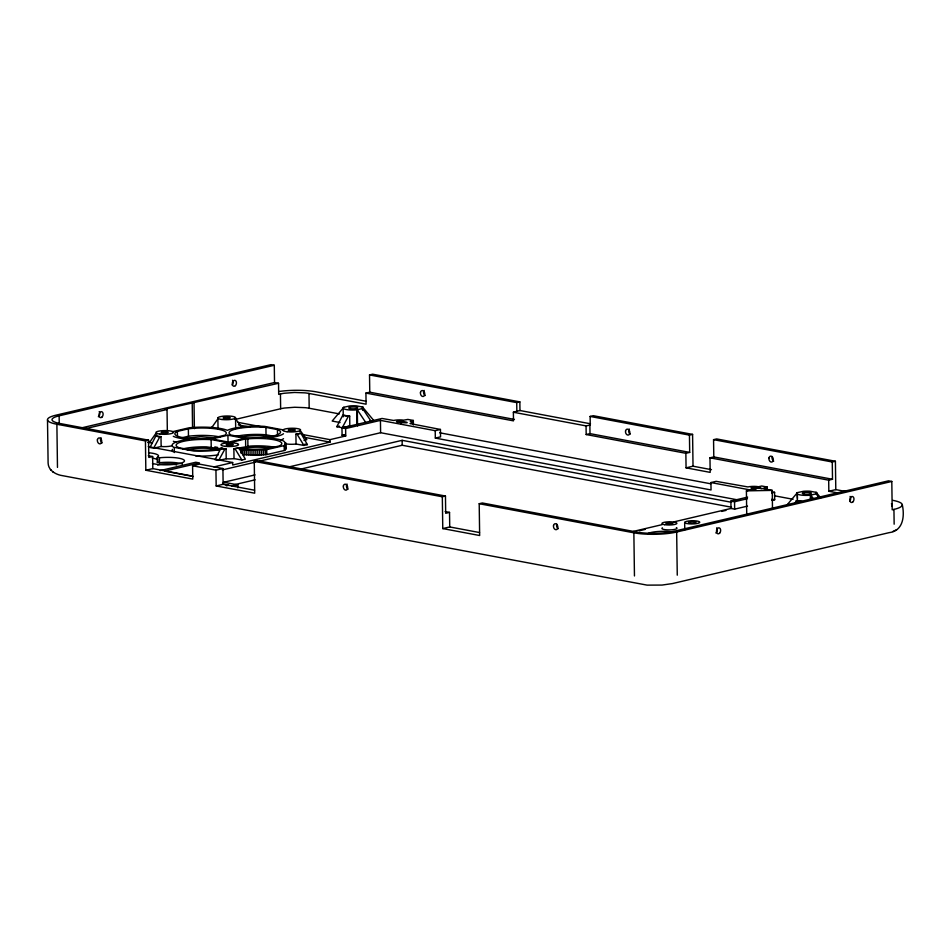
<?xml version="1.0" encoding="UTF-8"?>
<svg xmlns="http://www.w3.org/2000/svg" width="950" height="950" viewBox="0 0 950 950"><rect width="100%" height="100%" fill="white"/><g stroke="black" fill="none" stroke-linecap="round" stroke-linejoin="round"><path stroke-width="1.43" d="M239.329 449.314L242.689 449.694L242.761 454.622L259.777 455.026L266.784 454.563L284.264 450.526L285.843 448.899L285.404 447.26M154.874 447.901L161.132 446.512L161.001 436.656A8.835 1.864 -0.8 0 1 156.893 435.884L155.729 436.169L149.969 447.497L152.404 447.949M219.949 460.144L226.207 458.755L226.064 448.899A8.835 1.864 -0.8 0 1 221.956 448.127L220.804 448.412L215.044 459.741L217.479 460.204M336.787 426.692L342.701 415.387L344.09 415.055A10.094 2.138 -0.8 0 0 349.683 416.1L349.814 425.968L342.261 427.714L336.787 426.692L339.269 426.099M795.008 503.251L796.314 500.733L797.703 500.401A10.094 2.138 -0.8 0 0 802.097 501.351M342.261 427.714L348.27 416.433L349.683 416.1M153.627 448.186L159.766 436.929L161.001 436.656M218.69 460.429L224.841 449.172L226.064 448.899M230.755 443.282L231.444 442.272L245.575 438.947L251.999 438.579A25.733 5.439 -0.8 0 1 276.699 440.361A25.733 5.439 -0.8 0 1 279.288 445.93L268.304 448.519A25.733 5.439 -0.8 0 1 237.88 447.984M211.446 428.022L217.514 419.401M242.689 449.694L266.712 449.623L284.192 445.598C289.121 438.651 271.854 438.781 267.722 437.95A29.771 6.294 -0.8 0 0 283.48 433.746M343.817 407.265L343.603 407.396A10.094 2.138 -0.8 0 0 346.263 409.545A10.094 2.138 -0.8 0 0 356.701 409.866L362.864 408.417A10.094 2.138 -0.8 0 0 362.698 407.039L356.238 405.828A10.094 2.138 -0.8 0 0 349.754 405.947L343.817 407.265L332.168 421.052L340.088 422.548M786.683 505.341L797.442 492.611L803.379 491.304A10.094 2.138 -0.8 0 1 809.863 491.186L816.323 492.397A10.094 2.138 -0.8 0 1 816.477 493.762L810.326 495.211A10.094 2.138 -0.8 0 1 799.888 494.891A10.094 2.138 -0.8 0 1 797.216 492.741L797.513 498.441M47.5 419.888L48.106 463.042C48.367 470.571 55.907 474.715 62.581 475.677L647.092 585.129L662.043 585.069L672.505 583.561L889.069 532.665C903.117 530.967 904.804 516.444 902.298 504.723M892.81 531.537L896.693 529.708M234.567 419.354L235.731 419.069L241.763 427.464M299.642 431.597L300.794 431.312L306.838 439.707L304.012 440.408M59.256 424.46L59.137 415.827L274.289 365.263L274.526 382.517L81.035 427.999M514.437 419.413L369.764 392.196L365.928 393.086L366.082 404.189L308.976 393.442A20.188 4.263 -0.8 0 0 304.902 392.861L294.559 392.457L284.359 393.241A20.188 4.263 -0.8 0 0 280.44 393.965L278.694 394.369L278.54 383.277L165.205 409.141L167.034 409.486L167.331 430.754M84.989 428.771L167.034 409.486M369.764 392.196L369.526 374.929L372.649 374.193L519.852 401.886L519.971 410.519L516.847 411.255L516.717 402.622L519.852 401.886M172.591 431.68L189.133 427.797A29.771 6.294 -0.8 0 1 227.394 430.362A29.771 6.294 -0.8 0 1 264.611 426.384L282.387 429.733A29.771 6.294 -0.8 0 1 283.611 430.492M177.377 431.407L188.361 428.83A25.733 5.439 -0.8 0 1 214.973 428.747A25.733 5.439 -0.8 0 1 226.148 433.711L225.233 435.076L210.995 438.425L204.666 438.769A25.733 5.439 -0.8 0 1 179.966 436.976A25.733 5.439 -0.8 0 1 177.377 431.407L177.436 435.848M235.22 419.437L280.642 408.761A20.188 4.263 -0.8 0 1 284.572 408.025L294.773 407.253L305.104 407.657A20.188 4.263 -0.8 0 1 309.178 408.239L339.34 413.903M145.433 440.907L148.568 440.171L148.806 457.437L152.629 456.534L152.808 468.611L145.837 470.25L145.433 440.907L56.881 424.246A30.269 6.401 -0.8 0 1 55.848 415.209L270.999 364.646L274.289 365.263M147.749 442.474L150.563 441.809M209.891 427.856L212.705 427.203M181.604 437.831L188.468 436.228A25.733 5.439 -0.8 0 1 220.02 437M185.808 438.401L200.83 436.739L215.329 437.962M227.941 435.207L211.933 438.971L228.724 442.13L244.744 438.366L227.941 435.207L228.047 442.605M238.604 448.008L250.491 446.061A25.733 5.439 -0.8 0 1 274.669 447.26M234.021 458.613L233.878 448.756L239.008 448.079L245.361 459.183L241.87 460.002L234.021 458.613A8.835 1.864 -0.8 0 1 226.207 458.755M296.044 444.03L295.913 434.174L301.043 433.497L307.396 444.6L303.905 445.419L296.044 444.03A8.835 1.864 -0.8 0 1 285.463 443.781M369.538 421.337L373.659 420.363L362.461 406.921L362.496 409.83M160.016 470.642L195.759 462.246L199.417 462.935L164.599 471.117L193.313 476.52M435.219 430.683L435.326 438.081L440.551 436.858L440.444 429.459L435.219 430.683L380.439 420.375L345.634 428.557L345.729 435.955L342.083 435.266L341.976 427.88L382.019 418.463L393.585 420.458A7.564 1.603 -0.8 0 1 403.691 420.161L407.859 419.425L413.333 420.458L413.392 424.887M145.837 470.25L192.767 479.085L192.577 465.761L199.547 464.134L222.917 468.528L223.131 484.31L216.172 485.949L215.947 470.167L222.917 468.528M342.083 435.266L344.945 434.601M213.928 466.937L232.667 462.531L232.703 465.001L330.006 442.13L329.971 439.66L345.729 435.955M413.333 420.458L410.317 421.408A7.564 1.603 -0.8 0 1 410.02 423.546L440.444 429.459M216.172 485.949L254.695 493.192L254.256 461.379L257.391 460.643L445.455 496.031L445.692 513.297L449.528 512.394L449.73 526.941L442.771 528.58L442.32 496.767L445.455 496.031M222.336 469.918L255.431 462.139M259.742 461.118L380.617 432.713L739.717 500.27M365.928 393.086L513.499 420.862L513.38 412.229L516.847 411.255M223.333 482.351L255.051 474.893M289.667 466.759L402.135 440.325L731.559 502.301M233.498 484.916L255.123 479.821M301.269 468.979L402.206 445.253L731.631 507.241M231.729 486.317L237.821 484.892L237.856 487.849M513.38 412.229L586.055 425.897L590.247 425.066L590.128 416.444L593.251 415.696L692.586 434.387L693.025 466.201L686.066 467.839L685.864 453.293L689.688 452.39L689.451 435.124L692.586 434.387M586.055 425.897L586.174 434.53L589.997 433.628L689.688 452.39M686.066 467.839L710.172 472.376L709.971 457.817L713.794 456.926L713.557 439.66L716.692 438.924L835.406 461.261L835.798 489.618L828.839 491.257L828.685 480.166L832.509 479.263L832.271 461.997L835.406 461.261M442.771 528.58L479.655 535.515L479.204 503.714L482.339 502.978L636.999 532.071A25.733 5.439 -0.8 0 0 673.372 531.406L888.523 480.831L891.801 481.448L892.204 509.806L893.938 509.402A30.269 6.401 -0.8 0 0 892.917 500.365M435.326 438.081L711.039 489.963L710.932 482.564L716.158 481.341L747.887 486.934A7.564 1.603 -0.8 0 1 758.587 486.744L761.71 486.008L767.196 487.029L767.232 489.998M746.736 514.532L746.403 490.865L759.014 487.896L772.243 490.39L772.481 508.143M767.196 487.029L764.061 487.766A7.564 1.603 -0.8 0 1 765.474 489.678M673.657 521.93L731.001 508.452L730.894 501.054L747.602 497.123M730.894 501.054L734.552 501.742L747.413 498.714M771.721 493.003L774.582 492.326L774.689 499.724L771.828 500.401M633.519 531.359L662.197 524.626M639.445 530.741L645.216 529.388M721.644 511.421L725.966 510.411M731.001 508.452L734.647 509.141L747.519 506.113M479.204 503.714L633.864 532.808A30.269 6.401 -0.8 0 0 676.661 532.024L891.801 481.448M226.314 485.818L228.772 485.248L222.514 483.847M761.259 488.811C759.525 486.816 742.912 487.231 755.915 489.179M746.403 490.865L772.243 490.39M226.967 443.353L226.053 442.367L211.114 439.553L204.749 439.446A25.733 5.439 -0.8 0 0 180.547 442.13A25.733 5.439 -0.8 0 0 179.229 447.771L190.748 449.944A25.733 5.439 -0.8 0 0 221.991 448.008M222.086 448.994L206.482 446.868A25.733 5.439 -0.8 0 0 182.673 448.946M400.805 421.076C384.477 421.8 421.206 424.508 400.805 421.076L400.853 423.902M369.526 374.929L516.717 402.622M590.128 416.444L689.451 435.124M713.557 439.66L832.271 461.997M519.971 410.519L590.496 423.795M713.794 456.926L832.509 479.263M586.174 434.53L685.864 453.293M709.971 457.817L828.685 480.166M274.526 382.517L278.54 383.277M365.916 401.209L315.934 391.804A30.269 6.401 -0.8 0 0 279.288 391.459M835.798 489.618L845.797 491.494M828.839 491.257L838.838 493.133M693.025 466.201L711.467 469.668M771.768 491.803L774.582 492.326M710.932 482.564L751.296 490.152M439.672 432.784L710.802 483.799M774.464 495.781L793.084 499.284M342.701 415.387L348.27 416.433M796.314 500.733L801.883 501.79M771.875 499.201L774.689 499.724M341.976 427.88L345.634 428.557M277.436 429.566A25.733 5.439 -0.8 0 1 276.118 435.207A25.733 5.439 -0.8 0 1 251.916 437.891L245.551 437.784L230.612 434.969L229.389 433.651A25.733 5.439 -0.8 0 1 239.388 428.296A25.733 5.439 -0.8 0 1 265.917 427.405L277.436 429.566L277.519 435.48M238.272 422.418L263.019 427.072M302.314 434.459L329.971 439.66M238.308 424.876L249.957 427.072M303.81 437.202L330.006 442.13M235.838 436.454A25.733 5.439 -0.8 0 1 266.024 434.791L274.657 436.418M214.831 446.892L217.633 447.426M155.729 436.169L159.766 436.929M220.804 448.412L224.841 449.172M148.568 440.171L60.004 423.51A25.733 5.439 -0.8 0 1 59.137 415.827M254.256 461.379L442.32 496.767M173.292 436.323A29.771 6.294 -0.8 0 0 188.943 439.399A29.771 6.294 -0.8 0 0 173.601 447.236L193.919 451.06A29.771 6.294 -0.8 0 0 219.783 449.683M148.259 446.654L232.667 462.531M148.283 455.715L152.629 456.534M148.532 452.746A17.658 3.729 -0.8 0 1 157.261 457.389L159.422 457.805A17.658 3.729 -0.8 0 1 182.364 459.111A17.658 3.729 -0.8 0 1 176.178 464.134A17.658 3.729 -0.8 0 1 152.463 463.457M445.158 511.575L449.528 512.394M192.577 465.761L215.947 470.167M157.261 457.389L157.332 462.329L159.493 462.733A17.658 3.729 -0.8 0 1 182.424 464.039M152.808 468.611L192.624 476.104M223.464 482.184L237.821 484.892M223.131 484.31L254.529 490.212M449.73 526.941L479.524 532.546M301.043 433.497L299.832 433.247A8.835 1.864 -0.8 0 1 295.913 434.174M304.914 444.101L307.396 444.6M239.008 448.079L237.797 447.83A8.835 1.864 -0.8 0 1 233.878 448.756M156.703 434.233L155.491 433.984L149.411 442.605L151.893 443.104M50.445 469.585L51.252 470.333M52.689 471.663L53.438 472.352M816.074 492.266L820.717 497.871M362.639 408.548L370.726 420.731M366.213 423.201L357.307 409.794L357.532 425.826M816.264 493.893L818.686 497.551M813.354 498.809L810.932 495.152L810.991 499.522M297.196 434.399L303.905 445.419M235.161 448.982L241.87 460.002M893.938 509.402L894.152 524.198M810.326 495.211L810.386 499.581M797.216 492.741L797.347 501.493M754.573 487.481L754.609 490.307M753.956 487.445L753.991 490.259M753.303 487.433L753.338 490.247M734.552 501.742L734.647 509.141M684.665 522.452A7.564 1.603 -0.8 0 0 694.236 523.866L696.065 523.676A7.564 1.603 -0.8 0 0 695.982 520.909L694.141 520.778A7.564 1.603 -0.8 0 0 684.665 522.452L684.772 529.851M676.661 532.024L677.267 575.178M633.864 532.808L634.457 575.961M589.879 424.994L589.997 433.628M402.135 440.325L402.206 445.253M380.439 420.375L380.617 432.713M362.698 407.039L362.746 409.961M356.701 409.866L356.903 424.424M343.14 408.084L343.259 416.836M308.976 393.442L309.178 408.239M285.808 443.139L285.843 448.899M285.629 442.736L285.629 449.303M285.226 444.79L285.297 449.718M284.774 445.194L284.846 450.122M284.192 445.598L284.264 450.526M280.44 393.965L280.642 408.761M266.712 449.623L266.784 454.563M265.917 427.405L266.024 434.791M265.406 449.742L265.478 454.67M263.542 449.884L263.613 454.812M261.642 450.003L261.701 454.931M259.718 450.086L259.777 455.026M257.771 450.157L257.842 455.086M255.823 450.193L255.894 455.121M253.876 450.193L253.947 455.133M251.94 450.181L252.011 455.109M250.028 450.134L250.088 455.062M247.819 438.805L247.914 446.203M248.128 450.062L248.199 454.991M246.276 449.968L246.335 454.896M245.575 438.947L245.67 446.346M244.459 449.837L244.518 454.777M240.979 449.516L241.027 453.209M235.541 417.703L235.695 428.664M217.882 418.024L218.037 428.984M211.114 439.553L211.221 446.951M194.026 403.144L194.382 428.664M192.209 402.8L192.565 428.319M188.361 428.83L188.468 436.228M174.277 447.616L174.349 452.544M159.422 457.805L159.493 462.733M56.881 424.246L57.475 467.4M353.697 426.063A10.094 2.138 -0.8 0 1 349.814 425.968M283.539 438.686A29.771 6.294 -0.8 0 1 280.511 440.23M218.263 454.872A29.771 6.294 -0.8 0 1 195.878 456.059M173.126 451.784A29.771 6.294 -0.8 0 1 172.473 449.338M176.094 442.261A29.771 6.294 -0.8 0 1 173.363 441.263M157.593 465.072A10.592 2.244 -0.8 0 1 167.331 463.778A10.592 2.244 -0.8 0 1 176.581 464.989M172.306 445.669A8.835 1.864 -0.8 0 1 161.132 446.512M242.131 448.649A19.427 4.109 -0.8 0 1 270.453 448.317M187.102 449.849A19.427 4.109 -0.8 0 1 218.453 449.896M240.018 437.404A19.427 4.109 -0.8 0 1 271.379 437.451M891.397 503.821A20.188 4.263 -0.8 0 1 891.646 506.017M158.033 461.866A17.658 3.729 -0.8 0 1 157.332 462.329M152.321 458.137A17.658 3.729 -0.8 0 1 158.104 460.014M348.092 489.179A3.028 2.138 76.8 0 1 347.047 484.037M102.149 442.902A3.028 2.138 76.8 0 1 101.092 437.76M773.727 461.118A3.028 2.138 76.8 0 1 772.326 456.522M630.278 434.126A3.028 2.138 76.8 0 1 629.232 428.996M425.196 395.532A3.028 2.138 76.8 0 1 424.151 390.402M232.536 380.249A3.028 2.042 -79.3 0 1 232.168 384.999M99.192 411.588A3.028 2.042 -79.3 0 1 98.325 416.753M716.716 527.773A3.028 2.042 -79.3 0 1 715.849 532.95M850.048 496.434A3.028 2.042 -79.3 0 1 849.68 501.196M558.256 528.722A3.028 2.138 76.8 0 1 556.866 524.127M647.995 533.567A15.141 3.194 -0.8 0 1 672.564 532.071M676.376 527.582A7.564 1.603 -0.8 0 1 669.631 529.922A7.564 1.603 -0.8 0 1 662.399 527.844M221.979 419.496A8.835 1.864 -0.8 0 0 235.529 417.822A8.835 1.864 -0.8 0 0 222.621 416.266A8.835 1.864 -0.8 0 0 221.979 419.496M224.271 418.439A3.527 0.748 -0.8 0 0 230.149 417.988A3.527 0.748 -0.8 0 0 225.72 417.157A3.527 0.748 -0.8 0 0 224.271 418.439M287.054 431.739A8.835 1.864 -0.8 0 0 300.604 430.065A8.835 1.864 -0.8 0 0 287.696 428.509A8.835 1.864 -0.8 0 0 287.054 431.739M289.346 430.683A3.527 0.748 -0.8 0 0 295.212 430.231A3.527 0.748 -0.8 0 0 290.783 429.4A3.527 0.748 -0.8 0 0 289.346 430.683M689.629 522.963A3.788 0.796 -0.8 0 0 695.911 522.488A3.788 0.796 -0.8 0 0 691.172 521.597A3.788 0.796 -0.8 0 0 689.629 522.963M350.099 408.642A4.536 0.962 -0.8 0 0 357.639 408.072A4.536 0.962 -0.8 0 0 351.951 407.004A4.536 0.962 -0.8 0 0 350.099 408.642M159.944 434.079A8.835 1.864 -0.8 0 0 173.506 432.404A8.835 1.864 -0.8 0 0 160.586 430.849A8.835 1.864 -0.8 0 0 159.944 434.079M162.236 433.01A3.527 0.748 -0.8 0 0 168.114 432.571A3.527 0.748 -0.8 0 0 163.685 431.739A3.527 0.748 -0.8 0 0 162.236 433.01M225.019 446.322A8.835 1.864 -0.8 0 0 238.569 444.647A8.835 1.864 -0.8 0 0 225.661 443.092A8.835 1.864 -0.8 0 0 225.019 446.322M227.311 445.265A3.527 0.748 -0.8 0 0 233.178 444.814A3.527 0.748 -0.8 0 0 228.76 443.983A3.527 0.748 -0.8 0 0 227.311 445.265M768.989 457.936A3.028 2.138 76.8 0 0 771.721 462.068A3.028 2.138 76.8 0 0 772.635 457.294A3.028 2.138 76.8 0 0 768.989 457.936M420.47 392.362A3.028 2.138 76.8 0 0 423.201 396.483A3.028 2.138 76.8 0 0 424.116 391.721A3.028 2.138 76.8 0 0 420.47 392.362M625.551 430.944A3.028 2.138 76.8 0 0 628.283 435.076A3.028 2.138 76.8 0 0 629.197 430.314A3.028 2.138 76.8 0 0 625.551 430.944M235.446 385.617A3.028 2.042 -79.3 0 0 235.374 380.499A3.028 2.042 -79.3 0 0 232.287 383.788A3.028 2.042 -79.3 0 0 235.446 385.617M102.113 416.955A3.028 2.042 -79.3 0 0 102.042 411.837A3.028 2.042 -79.3 0 0 98.942 415.138A3.028 2.042 -79.3 0 0 102.113 416.955M97.411 439.719A3.028 2.138 76.8 0 0 100.142 443.852A3.028 2.138 76.8 0 0 101.056 439.078A3.028 2.138 76.8 0 0 97.411 439.719M343.366 485.996A3.028 2.138 76.8 0 0 346.097 490.129A3.028 2.138 76.8 0 0 347.011 485.355A3.028 2.138 76.8 0 0 343.366 485.996M553.518 525.54A3.028 2.138 76.8 0 0 556.261 529.673A3.028 2.138 76.8 0 0 557.175 524.899A3.028 2.138 76.8 0 0 553.518 525.54M719.637 533.152A3.028 2.042 -79.3 0 0 719.566 528.022A3.028 2.042 -79.3 0 0 716.466 531.323A3.028 2.042 -79.3 0 0 719.637 533.152M852.969 501.814A3.028 2.042 -79.3 0 0 852.898 496.684A3.028 2.042 -79.3 0 0 849.799 499.985A3.028 2.042 -79.3 0 0 852.969 501.814M803.712 493.988A4.536 0.962 -0.8 0 0 811.264 493.418A4.536 0.962 -0.8 0 0 805.564 492.349A4.536 0.962 -0.8 0 0 803.712 493.988M664.537 524.685A7.564 1.603 -0.8 0 0 676.839 523.569A7.564 1.603 -0.8 0 0 666.781 521.93A7.564 1.603 -0.8 0 0 664.537 524.685M666.947 523.961A3.527 0.748 -0.8 0 0 672.814 523.521A3.527 0.748 -0.8 0 0 668.384 522.69A3.527 0.748 -0.8 0 0 666.947 523.961"/></g></svg>
